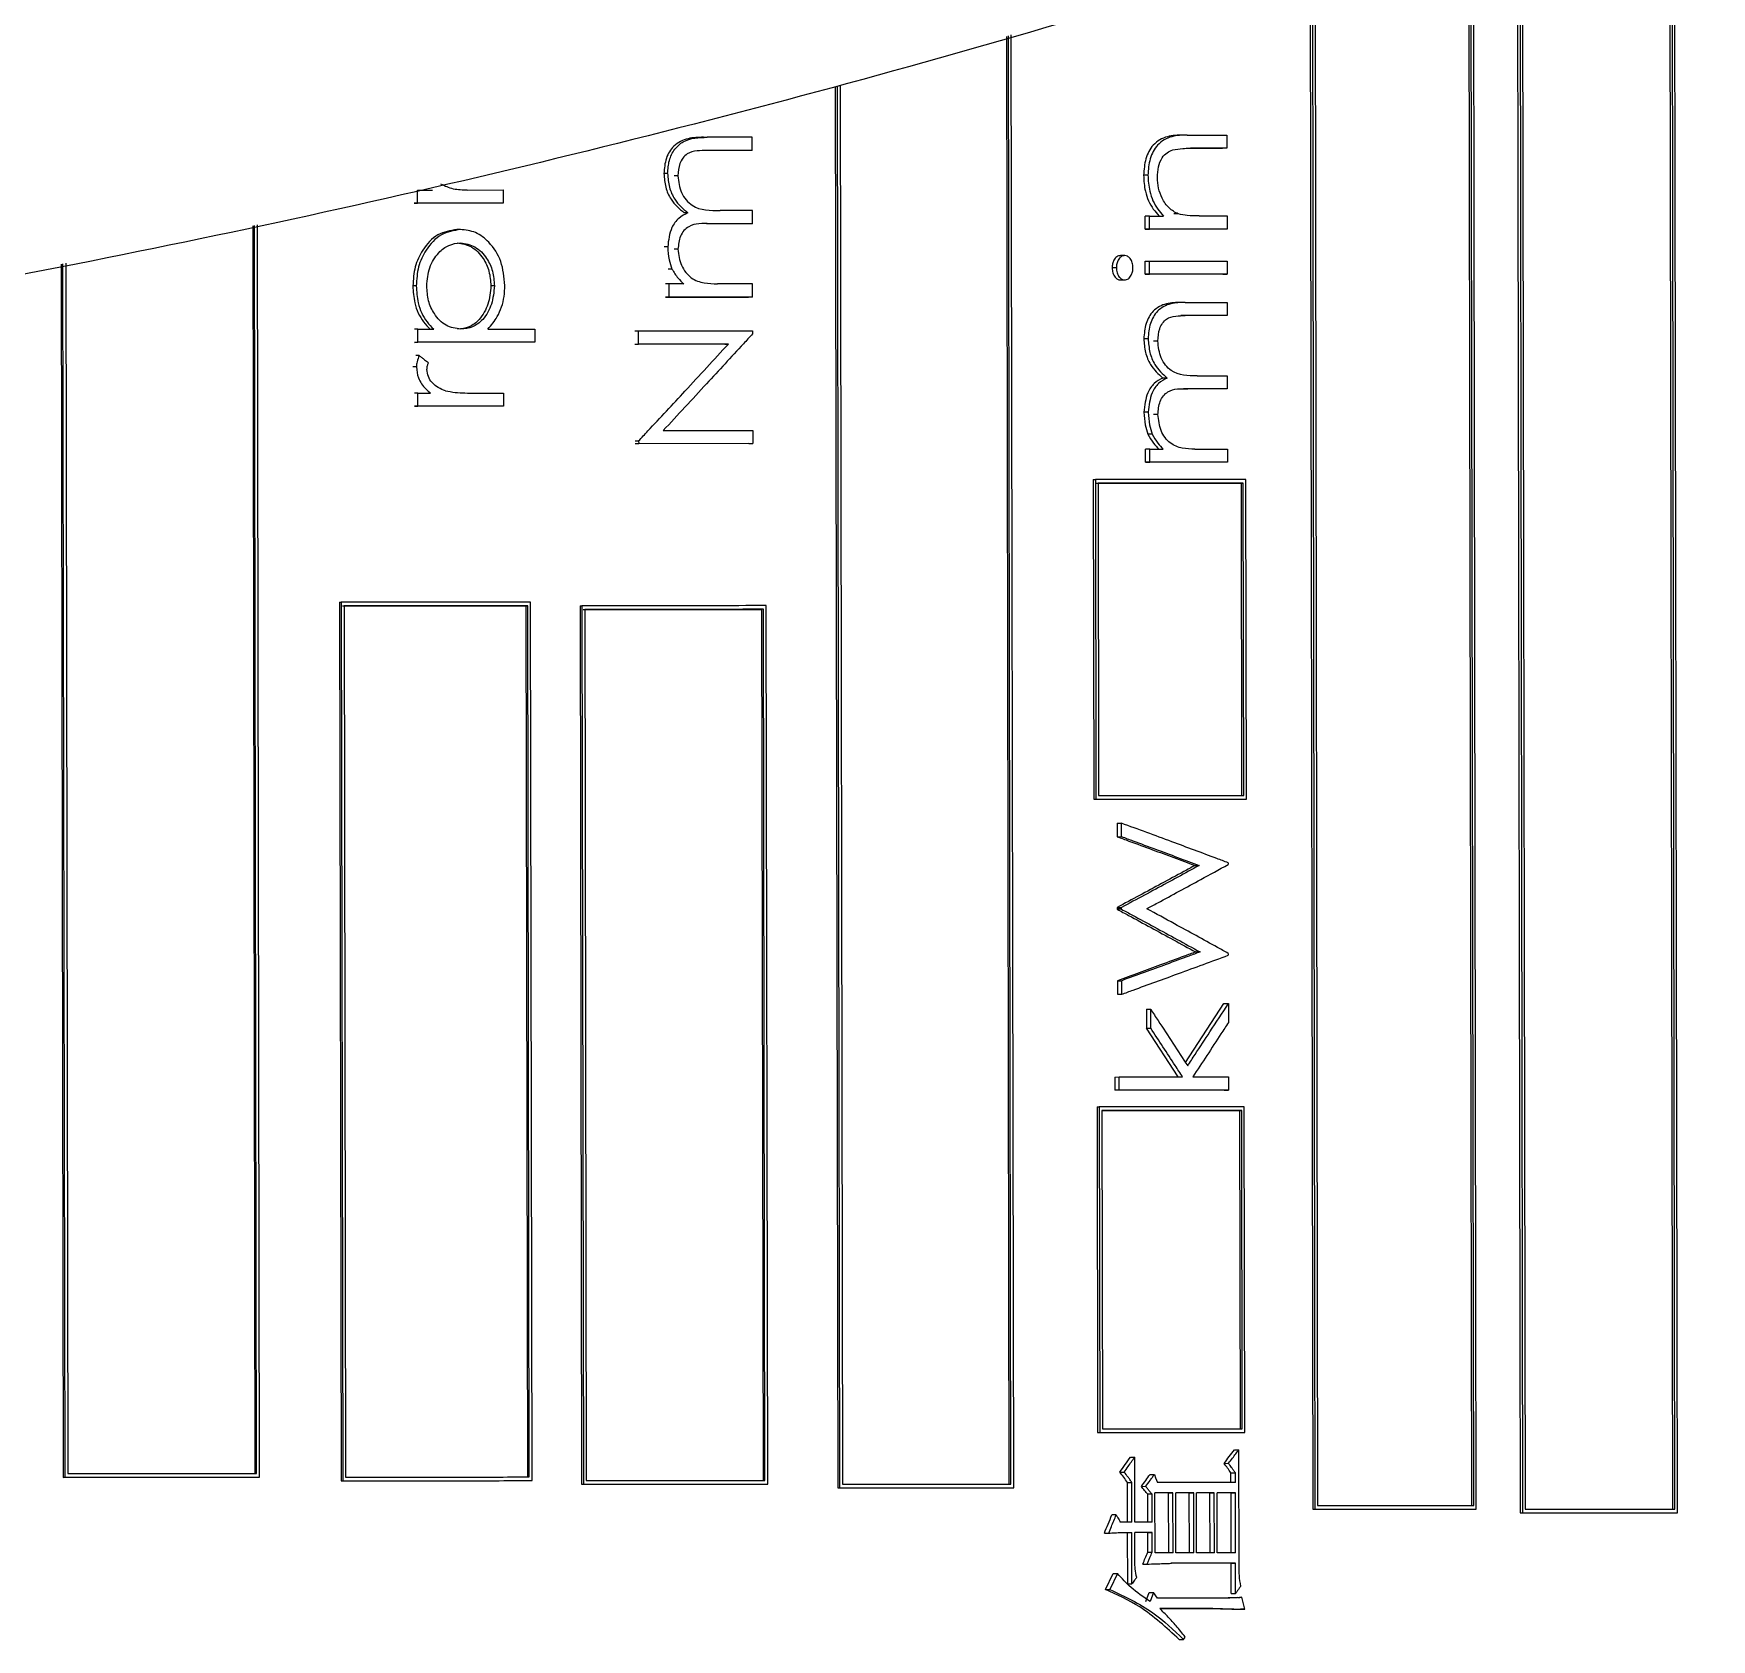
# Model space of a CAD drawing. Header units: millimetres. Extents: x 2312 to 3992, y 755 to 1943.
# Drawn here: x 2931.24 to 2954.13, y 946.46 to 968.36 of the extents above; entities that cross this region are included whole.
import ezdxf

# ---------------------------------------------------------------- set-up
doc = ezdxf.new("R2010")
doc.units = ezdxf.units.MM

msp = doc.modelspace()

# ---------------------------------------------------------------- linework, layer by layer
at = {"color": 7, "linetype": 'Continuous', "lineweight": 25}
for p, q in [((2950.82, 970.32), (2950.857, 948.287)), ((2950.89, 948.287), (2950.852, 970.32)), ((2950.924, 948.237), (2950.887, 970.37)), ((2951.486, 970.32), (2951.524, 948.187)), ((2951.519, 970.32), (2951.557, 948.187)), ((2953.668, 948.187), (2953.631, 970.32)), ((2951.553, 970.27), (2951.591, 948.237)), ((2953.564, 970.27), (2953.601, 948.237)), ((2953.635, 948.237), (2953.598, 970.27)), ((2948.656, 969.555), (2948.692, 948.236)), ((2948.687, 969.564), (2948.723, 948.236)), ((2948.723, 969.574), (2948.759, 948.286)), ((2944.513, 968.326), (2944.547, 948.58)), ((2944.575, 948.58), (2944.541, 968.335)), ((2944.612, 948.53), (2944.579, 968.346)), ((2942.177, 967.642), (2942.21, 948.529)), ((2942.204, 967.648), (2942.236, 948.529)), ((2942.242, 967.658), (2942.274, 948.579)), ((2940.379, 966.95), (2940.43, 966.95)), ((2941.044, 966.951), (2940.43, 966.95)), ((2941.044, 966.771), (2941.044, 966.951)), ((2946.969, 966.979), (2946.909, 966.979)), ((2946.981, 966.979), (2946.921, 966.979)), ((2946.981, 966.979), (2947.521, 966.979)), ((2947.521, 966.979), (2947.521, 966.8)), ((2940.43, 966.771), (2940.379, 966.771)), ((2941.044, 966.771), (2940.43, 966.771)), ((2941.044, 966.771), (2940.992, 966.771)), ((2947.024, 966.8), (2946.964, 966.799)), ((2947.461, 966.799), (2947.013, 966.799)), ((2947.521, 966.8), (2947.024, 966.8)), ((2947.521, 966.8), (2947.461, 966.799)), ((2936.478, 966.05), (2936.478, 966.23)), ((2936.478, 966.23), (2936.681, 966.23)), ((2937.156, 966.23), (2937.646, 966.231)), ((2937.646, 966.231), (2937.646, 966.051)), ((2940.03, 966.424), (2939.979, 966.424)), ((2937.599, 966.051), (2936.432, 966.05)), ((2936.432, 966.05), (2936.478, 966.05)), ((2937.646, 966.051), (2936.478, 966.05)), ((2937.646, 966.051), (2937.599, 966.051)), ((2934.229, 965.742), (2934.258, 948.724)), ((2934.28, 948.724), (2934.251, 965.746)), ((2934.321, 948.674), (2934.292, 965.754)), ((2940.47, 965.771), (2940.419, 965.771)), ((2941.046, 965.771), (2940.47, 965.771)), ((2941.046, 965.951), (2940.605, 965.95)), ((2941.046, 965.771), (2940.994, 965.771)), ((2941.046, 965.771), (2941.046, 965.951)), ((2946.463, 965.876), (2946.404, 965.876)), ((2946.404, 965.697), (2946.404, 965.876)), ((2946.463, 965.697), (2946.463, 965.876)), ((2946.463, 965.876), (2946.655, 965.876)), ((2946.857, 965.904), (2946.797, 965.904)), ((2947.141, 965.877), (2947.523, 965.877)), ((2947.523, 965.877), (2947.523, 965.697)), ((2937.061, 965.692), (2937.014, 965.691)), ((2947.463, 965.697), (2946.404, 965.697)), ((2946.404, 965.697), (2946.463, 965.697)), ((2947.523, 965.697), (2946.463, 965.697)), ((2947.523, 965.697), (2947.463, 965.697)), ((2939.891, 965.454), (2939.841, 965.454)), ((2940.031, 965.423), (2939.98, 965.423)), ((2946.127, 965.338), (2946.068, 965.337)), ((2931.614, 965.22), (2931.643, 948.671)), ((2931.634, 965.224), (2931.662, 948.672)), ((2931.676, 965.232), (2931.704, 948.722)), ((2946.013, 965.17), (2945.955, 965.17)), ((2946.405, 965.081), (2946.405, 965.261)), ((2946.405, 965.261), (2946.464, 965.261)), ((2946.452, 965.081), (2946.405, 965.081)), ((2946.405, 965.081), (2946.464, 965.081)), ((2946.464, 965.081), (2946.464, 965.261)), ((2946.464, 965.261), (2947.524, 965.261)), ((2947.524, 965.082), (2946.464, 965.081)), ((2947.464, 965.082), (2947.408, 965.081)), ((2947.464, 965.082), (2947.524, 965.082)), ((2947.524, 965.261), (2947.524, 965.082)), ((2936.459, 964.923), (2936.413, 964.923)), ((2939.912, 964.95), (2939.862, 964.95)), ((2939.912, 964.77), (2939.912, 964.95)), ((2940.11, 964.95), (2939.912, 964.95)), ((2941.047, 964.951), (2940.571, 964.95)), ((2941.048, 964.771), (2941.047, 964.951)), ((2946.068, 965.004), (2946.127, 965.004)), ((2939.862, 964.77), (2940.995, 964.771)), ((2939.912, 964.77), (2939.862, 964.77)), ((2941.048, 964.771), (2939.912, 964.77)), ((2941.048, 964.771), (2940.995, 964.771)), ((2946.952, 964.697), (2946.893, 964.697)), ((2946.952, 964.697), (2947.525, 964.697)), ((2947.525, 964.697), (2947.525, 964.518)), ((2946.952, 964.517), (2946.892, 964.517)), ((2947.465, 964.517), (2946.948, 964.517)), ((2947.525, 964.518), (2946.952, 964.517)), ((2947.525, 964.518), (2947.465, 964.517)), ((2936.481, 964.332), (2936.435, 964.332)), ((2938.029, 964.154), (2936.435, 964.152)), ((2936.435, 964.152), (2936.481, 964.153)), ((2936.481, 964.153), (2936.481, 964.332)), ((2936.481, 964.332), (2936.698, 964.332)), ((2938.077, 964.154), (2936.481, 964.153)), ((2937.438, 964.333), (2938.077, 964.333)), ((2938.077, 964.154), (2938.029, 964.154)), ((2938.077, 964.333), (2938.077, 964.154)), ((2939.442, 964.308), (2939.492, 964.309)), ((2939.492, 964.309), (2941.048, 964.31)), ((2939.492, 964.129), (2939.492, 964.309)), ((2941.048, 964.31), (2941.048, 964.269)), ((2946.578, 964.171), (2946.519, 964.171)), ((2939.443, 964.129), (2939.492, 964.129)), ((2940.719, 964.13), (2939.492, 964.129)), ((2940.668, 964.13), (2940.719, 964.13)), ((2947.116, 963.697), (2947.527, 963.697)), ((2947.527, 963.697), (2947.527, 963.518)), ((2936.482, 963.46), (2936.436, 963.46)), ((2936.482, 963.46), (2936.655, 963.461)), ((2936.483, 963.281), (2936.482, 963.46)), ((2937.259, 963.461), (2937.651, 963.461)), ((2937.651, 963.461), (2937.651, 963.282)), ((2946.989, 963.517), (2946.93, 963.517)), ((2947.466, 963.517), (2946.988, 963.517)), ((2947.527, 963.518), (2946.989, 963.517)), ((2947.527, 963.518), (2947.466, 963.517)), ((2937.603, 963.282), (2936.437, 963.281)), ((2936.437, 963.281), (2936.483, 963.281)), ((2937.651, 963.282), (2936.483, 963.281)), ((2937.651, 963.282), (2937.603, 963.282)), ((2946.448, 963.201), (2946.389, 963.2)), ((2946.58, 963.17), (2946.52, 963.169)), ((2940.999, 962.771), (2939.445, 962.77)), ((2939.495, 962.77), (2939.445, 962.77)), ((2939.494, 962.808), (2939.495, 962.77)), ((2941.051, 962.771), (2939.495, 962.77)), ((2939.83, 962.95), (2941.051, 962.951)), ((2941.051, 962.951), (2941.051, 962.771)), ((2946.468, 962.697), (2946.409, 962.697)), ((2946.409, 962.517), (2946.409, 962.697)), ((2946.468, 962.517), (2946.468, 962.697)), ((2946.468, 962.697), (2946.653, 962.697)), ((2947.084, 962.697), (2947.528, 962.697)), ((2947.528, 962.697), (2947.529, 962.518)), ((2947.468, 962.517), (2946.409, 962.517)), ((2946.409, 962.517), (2946.468, 962.517)), ((2947.529, 962.518), (2946.468, 962.517)), ((2947.529, 962.518), (2947.468, 962.517)), ((2945.698, 962.283), (2945.705, 957.921)), ((2945.698, 962.283), (2945.727, 962.283)), ((2947.78, 962.284), (2945.727, 962.283)), ((2945.727, 962.283), (2945.735, 957.921)), ((2947.744, 962.234), (2945.764, 962.233)), ((2945.764, 962.233), (2945.771, 957.971)), ((2947.714, 962.234), (2947.744, 962.234)), ((2947.714, 962.234), (2947.721, 957.971)), ((2947.751, 957.972), (2947.744, 962.234)), ((2947.787, 957.922), (2947.78, 962.284)), ((2935.413, 960.607), (2935.436, 960.608)), ((2935.413, 960.607), (2935.434, 948.625)), ((2935.436, 960.608), (2935.456, 948.625)), ((2935.476, 960.558), (2935.496, 948.675)), ((2937.956, 960.559), (2937.981, 960.559)), ((2937.956, 960.559), (2937.977, 948.677)), ((2938.001, 948.677), (2937.981, 960.559)), ((2938.04, 948.627), (2938.02, 960.609)), ((2938.696, 960.56), (2938.716, 948.577)), ((2938.696, 960.56), (2938.72, 960.56)), ((2938.72, 960.56), (2938.741, 948.577)), ((2938.76, 960.51), (2938.78, 948.627)), ((2941.198, 960.512), (2941.171, 960.511)), ((2941.171, 960.511), (2941.192, 948.629)), ((2941.218, 948.629), (2941.198, 960.512)), ((2941.256, 948.579), (2941.236, 960.562)), ((2945.771, 957.971), (2947.751, 957.972)), ((2945.705, 957.921), (2947.756, 957.921)), ((2945.735, 957.921), (2947.787, 957.922)), ((2947.757, 957.921), (2947.787, 957.922)), ((2946.024, 957.594), (2946.024, 957.41)), ((2946.024, 957.594), (2946.083, 957.594)), ((2946.083, 957.411), (2946.083, 957.594)), ((2946.024, 957.41), (2946.083, 957.411)), ((2947.538, 957.055), (2947.538, 957.03)), ((2947.085, 957.017), (2947.145, 957.018)), ((2946.026, 956.446), (2946.026, 956.42)), ((2946.085, 956.42), (2946.026, 956.42)), ((2946.085, 956.42), (2946.085, 956.446)), ((2947.095, 955.838), (2947.155, 955.838)), ((2947.54, 955.819), (2947.54, 955.793)), ((2946.028, 955.446), (2946.086, 955.446)), ((2946.028, 955.446), (2946.028, 955.261)), ((2946.087, 955.261), (2946.086, 955.446)), ((2946.422, 955.056), (2946.481, 955.056)), ((2946.422, 955.056), (2946.422, 954.798)), ((2946.481, 954.798), (2946.481, 955.056)), ((2946.956, 954.33), (2947.481, 955.133)), ((2947.481, 955.133), (2947.541, 955.133)), ((2947.541, 955.133), (2947.542, 954.875)), ((2946.422, 954.798), (2946.481, 954.798)), ((2946.857, 954.133), (2946.422, 954.798)), ((2945.992, 954.132), (2946.051, 954.133)), ((2945.992, 954.132), (2945.993, 953.953)), ((2946.051, 953.953), (2946.051, 954.133)), ((2946.051, 954.133), (2946.917, 954.133)), ((2947.056, 954.133), (2947.543, 954.133)), ((2947.543, 954.133), (2947.543, 953.954)), ((2947.483, 953.953), (2945.993, 953.953)), ((2947.543, 953.954), (2946.051, 953.953)), ((2947.483, 953.953), (2947.543, 953.954)), ((2945.749, 953.725), (2945.757, 949.284)), ((2945.749, 953.725), (2945.778, 953.725)), ((2947.759, 953.725), (2945.778, 953.725)), ((2945.778, 953.725), (2945.786, 949.284)), ((2947.723, 953.675), (2945.815, 953.675)), ((2945.815, 953.675), (2945.823, 949.334)), ((2945.815, 953.675), (2947.692, 953.675)), ((2947.692, 953.675), (2947.723, 953.675)), ((2947.692, 953.675), (2947.7, 949.335)), ((2947.73, 949.335), (2947.723, 953.675)), ((2947.766, 949.285), (2947.759, 953.725)), ((2945.757, 949.284), (2947.735, 949.285)), ((2945.786, 949.284), (2947.766, 949.285)), ((2945.823, 949.334), (2947.73, 949.335)), ((2947.736, 949.285), (2947.766, 949.285)), ((2947.687, 947.446), (2947.684, 949.047)), ((2946.264, 948.062), (2946.263, 948.949)), ((2947.483, 948.862), (2947.544, 948.863)), ((2931.643, 948.671), (2934.299, 948.674)), ((2934.299, 948.674), (2934.321, 948.674)), ((2935.434, 948.625), (2938.017, 948.627)), ((2938.017, 948.627), (2938.04, 948.627)), ((2938.716, 948.577), (2941.23, 948.579)), ((2941.23, 948.579), (2941.256, 948.579)), ((2946.062, 948.743), (2946.121, 948.743)), ((2946.166, 948.061), (2946.165, 948.602)), ((2946.225, 948.062), (2946.224, 948.603)), ((2947.638, 948.603), (2946.572, 948.603)), ((2947.577, 948.603), (2947.577, 948.733)), ((2947.638, 948.603), (2947.638, 948.733)), ((2942.21, 948.529), (2944.584, 948.53)), ((2944.584, 948.53), (2944.612, 948.53)), ((2946.355, 948.548), (2946.414, 948.549)), ((2946.501, 948.44), (2946.442, 948.44)), ((2946.443, 948.062), (2946.442, 948.44)), ((2946.502, 948.062), (2946.501, 948.44)), ((2946.785, 948.462), (2946.54, 948.462)), ((2946.542, 947.64), (2946.54, 948.462)), ((2946.725, 948.462), (2946.54, 948.462)), ((2946.725, 948.462), (2946.785, 948.462)), ((2946.727, 947.64), (2946.725, 948.462)), ((2946.786, 947.64), (2946.785, 948.462)), ((2947.068, 948.462), (2946.824, 948.462)), ((2946.826, 947.64), (2946.824, 948.462)), ((2947.008, 948.462), (2946.824, 948.462)), ((2947.008, 948.462), (2947.068, 948.462)), ((2947.009, 947.64), (2947.008, 948.462)), ((2947.069, 947.64), (2947.068, 948.462)), ((2947.349, 948.462), (2947.107, 948.462)), ((2947.108, 947.64), (2947.107, 948.462)), ((2947.289, 948.462), (2947.107, 948.462)), ((2947.289, 948.462), (2947.349, 948.462)), ((2947.291, 947.64), (2947.289, 948.462)), ((2947.351, 947.64), (2947.349, 948.462)), ((2947.638, 948.462), (2947.389, 948.462)), ((2947.39, 947.64), (2947.389, 948.462)), ((2947.578, 948.462), (2947.389, 948.462)), ((2947.578, 948.462), (2947.638, 948.462)), ((2947.579, 947.64), (2947.578, 948.462)), ((2947.64, 947.64), (2947.638, 948.462)), ((2948.692, 948.236), (2950.892, 948.237)), ((2948.692, 948.236), (2948.723, 948.236)), ((2950.892, 948.237), (2950.924, 948.237)), ((2951.524, 948.187), (2953.634, 948.187)), ((2953.634, 948.187), (2953.668, 948.187)), ((2945.849, 947.91), (2945.908, 947.91)), ((2946.225, 948.062), (2946.066, 948.062)), ((2946.168, 947.218), (2946.166, 947.921)), ((2946.226, 947.218), (2946.225, 947.921)), ((2946.502, 948.062), (2946.264, 948.062)), ((2946.502, 947.921), (2946.265, 947.921)), ((2946.265, 947.521), (2946.265, 947.921)), ((2946.443, 947.921), (2946.265, 947.921)), ((2946.443, 947.921), (2946.502, 947.921)), ((2946.443, 947.651), (2946.443, 947.921)), ((2946.502, 947.651), (2946.502, 947.921)), ((2946.443, 947.651), (2946.502, 947.651)), ((2946.786, 947.64), (2946.542, 947.64)), ((2947.579, 947.499), (2946.756, 947.499)), ((2947.64, 947.5), (2946.763, 947.499)), ((2947.069, 947.64), (2946.826, 947.64)), ((2947.351, 947.64), (2947.108, 947.64)), ((2947.64, 947.64), (2947.39, 947.64)), ((2947.579, 947.499), (2947.64, 947.5)), ((2947.58, 947.088), (2947.579, 947.499)), ((2947.64, 947.089), (2947.64, 947.5)), ((2945.866, 947.142), (2945.969, 947.358)), ((2946.028, 947.358), (2945.925, 947.142)), ((2945.969, 947.358), (2946.028, 947.358)), ((2946.168, 947.218), (2946.226, 947.218)), ((2945.866, 947.142), (2945.925, 947.142)), ((2946.413, 946.98), (2946.46, 947.099)), ((2946.519, 947.099), (2946.472, 946.98)), ((2946.574, 947.023), (2946.519, 947.099)), ((2947.36, 947.024), (2946.574, 947.023)), ((2947.58, 947.088), (2947.64, 947.089)), ((2947.665, 947.034), (2947.603, 947.03)), ((2947.765, 946.872), (2947.726, 947.035)), ((2946.606, 946.883), (2947.391, 946.883)), ((2947.331, 946.883), (2946.606, 946.883)), ((2947.331, 946.883), (2947.391, 946.883)), ((2947.765, 946.872), (2947.705, 946.872)), ((2946.87, 946.461), (2946.93, 946.461)), ((2946.93, 946.461), (2946.953, 946.493))]:
    msp.add_line(p, q, dxfattribs=at)
at = {"color": 7, "linetype": 'Continuous', "lineweight": 25, "flags": 128}
for points in [[(2939.889, 966.455), (2939.873, 966.455), (2939.856, 966.455), (2939.839, 966.455)], [(2946.443, 966.432), (2946.425, 966.432), (2946.404, 966.432), (2946.384, 966.432)], [(2940.166, 965.919), (2940.15, 965.919), (2940.134, 965.919), (2940.115, 965.919)], [(2937.526, 964.925), (2937.51, 964.925), (2937.494, 964.925), (2937.479, 964.924)], [(2946.447, 964.202), (2946.428, 964.202), (2946.408, 964.202), (2946.388, 964.202)], [(2936.501, 963.973), (2936.478, 963.973), (2936.455, 963.973)], [(2946.705, 963.666), (2946.687, 963.666), (2946.668, 963.666), (2946.646, 963.666)], [(2939.445, 962.808), (2939.472, 962.808), (2939.494, 962.808)], [(2940.999, 962.771), (2941.028, 962.771), (2941.051, 962.771)], [(2945.705, 957.921), (2945.722, 957.921), (2945.735, 957.921)], [(2946.026, 956.446), (2946.059, 956.446), (2946.085, 956.446)], [(2946.028, 955.261), (2946.061, 955.261), (2946.087, 955.261)], [(2946.051, 953.953), (2946.018, 953.953), (2945.993, 953.953)], [(2945.757, 949.284), (2945.773, 949.284), (2945.786, 949.284)], [(2947.623, 949.046), (2947.657, 949.046), (2947.684, 949.047)], [(2946.204, 948.949), (2946.237, 948.949), (2946.263, 948.949)], [(2931.643, 948.671), (2931.654, 948.672), (2931.662, 948.672)], [(2935.434, 948.625), (2935.446, 948.625), (2935.456, 948.625)], [(2938.716, 948.577), (2938.73, 948.577), (2938.741, 948.577)], [(2946.165, 948.602), (2946.198, 948.602), (2946.224, 948.603)], [(2946.473, 948.711), (2946.506, 948.711), (2946.532, 948.711)], [(2946.532, 948.711), (2946.549, 948.665), (2946.56, 948.634), (2946.572, 948.603)], [(2947.577, 948.733), (2947.611, 948.733), (2947.638, 948.733)], [(2942.21, 948.529), (2942.225, 948.529), (2942.236, 948.529)], [(2946.011, 948.159), (2945.978, 948.159), (2945.952, 948.159)], [(2951.524, 948.187), (2951.542, 948.187), (2951.557, 948.187)], [(2946.373, 947.488), (2946.406, 947.488), (2946.432, 947.488)], [(2946.46, 947.099), (2946.493, 947.099), (2946.519, 947.099)], [(2947.665, 947.034), (2947.699, 947.034), (2947.726, 947.035)]]:
    msp.add_lwpolyline(points, dxfattribs=at)
at = {"color": 7, "linetype": 'Continuous', "lineweight": 25}
for points, knots in [([(3054.141, 1110.538), (3054.16, 1111.788), (3054.214, 1115.346), (3054.058, 1121.211), (3053.573, 1128.116), (3052.77, 1134.992), (3051.655, 1141.824), (3050.229, 1148.598), (3048.496, 1155.3), (3046.458, 1161.916), (3044.121, 1168.432), (3041.489, 1174.835), (3038.567, 1181.11), (3035.362, 1187.246), (3031.88, 1193.23), (3028.129, 1199.048), (3024.117, 1204.689), (3019.851, 1210.141), (3015.341, 1215.392), (3010.595, 1220.433), (3005.625, 1225.251), (3000.44, 1229.838), (2995.051, 1234.183), (2989.47, 1238.278), (2983.707, 1242.114), (2977.775, 1245.683), (2971.687, 1248.977), (2965.455, 1251.99), (2959.091, 1254.716), (2952.61, 1257.149), (2946.025, 1259.283), (2939.349, 1261.114), (2932.596, 1262.639), (2925.781, 1263.854), (2918.918, 1264.757), (2912.021, 1265.346), (2905.103, 1265.619), (2898.181, 1265.577), (2891.268, 1265.218), (2884.378, 1264.545), (2877.526, 1263.558), (2870.726, 1262.259), (2863.993, 1260.651), (2857.34, 1258.738), (2850.782, 1256.523), (2844.331, 1254.011), (2838.002, 1251.207), (2831.807, 1248.117), (2825.759, 1244.748), (2819.872, 1241.106), (2814.157, 1237.2), (2808.626, 1233.037), (2803.291, 1228.626), (2798.163, 1223.976), (2793.252, 1219.096), (2788.569, 1213.998), (2784.124, 1208.691), (2779.925, 1203.187), (2775.982, 1197.497), (2772.303, 1191.634), (2768.895, 1185.608), (2765.765, 1179.433), (2762.921, 1173.122), (2760.368, 1166.687), (2758.111, 1160.143), (2756.154, 1153.503), (2754.503, 1146.78), (2753.161, 1139.989), (2752.13, 1133.143), (2751.412, 1126.258), (2751.009, 1119.347), (2750.922, 1112.425), (2751.151, 1105.506), (2751.695, 1098.605), (2752.554, 1091.736), (2753.726, 1084.913), (2755.207, 1078.151), (2756.995, 1071.464), (2759.087, 1064.865), (2761.478, 1058.368), (2764.163, 1051.987), (2767.136, 1045.736), (2770.391, 1039.626), (2773.922, 1033.672), (2777.721, 1027.885), (2781.78, 1022.277), (2786.09, 1016.86), (2790.643, 1011.646), (2795.43, 1006.645), (2800.44, 1001.867), (2805.662, 997.323), (2811.086, 993.022), (2816.702, 988.973), (2822.495, 985.185), (2828.456, 981.665), (2834.571, 978.421), (2840.828, 975.459), (2847.214, 972.785), (2853.715, 970.406), (2860.317, 968.326), (2867.008, 966.55), (2873.773, 965.08), (2880.598, 963.921), (2887.468, 963.075), (2894.37, 962.543), (2901.29, 962.326), (2908.211, 962.426), (2915.122, 962.841), (2922.005, 963.571), (2928.849, 964.614), (2935.638, 965.969), (2942.358, 967.632), (2948.994, 969.6), (2955.535, 971.869), (2961.965, 974.434), (2968.271, 977.289), (2974.44, 980.43), (2980.459, 983.849), (2986.317, 987.538), (2991.999, 991.492), (2997.496, 995.7), (3002.795, 1000.155), (3007.884, 1004.847), (3012.755, 1009.767), (3017.396, 1014.903), (3021.797, 1020.246), (3025.951, 1025.785), (3029.847, 1031.507), (3033.478, 1037.4), (3036.836, 1043.454), (3039.915, 1049.654), (3042.707, 1055.989), (3045.208, 1062.444), (3047.411, 1069.007), (3049.312, 1075.663), (3050.908, 1082.399), (3052.195, 1089.201), (3053.17, 1096.055), (3053.818, 1102.825), (3054.069, 1107.659), (3054.132, 1110.191), (3054.141, 1110.538)], [0, 0, 0, 0, 0.00394, 0.011205, 0.01847, 0.025736, 0.033001, 0.040266, 0.047531, 0.054797, 0.062062, 0.069327, 0.076593, 0.083858, 0.091123, 0.098389, 0.105654, 0.112919, 0.120185, 0.12745, 0.134715, 0.141981, 0.149246, 0.156511, 0.163777, 0.171042, 0.178307, 0.185573, 0.192838, 0.200103, 0.207369, 0.214634, 0.221899, 0.229165, 0.23643, 0.243695, 0.250961, 0.258226, 0.265491, 0.272757, 0.280022, 0.287287, 0.294553, 0.301818, 0.309083, 0.316349, 0.323614, 0.330879, 0.338145, 0.34541, 0.352675, 0.35994, 0.367206, 0.374471, 0.381736, 0.389002, 0.396267, 0.403532, 0.410798, 0.418063, 0.425328, 0.432594, 0.439859, 0.447124, 0.45439, 0.461655, 0.46892, 0.476186, 0.483451, 0.490716, 0.497982, 0.505247, 0.512512, 0.519778, 0.527043, 0.534308, 0.541574, 0.548839, 0.556104, 0.56337, 0.570635, 0.5779, 0.585166, 0.592431, 0.599696, 0.606962, 0.614227, 0.621492, 0.628758, 0.636023, 0.643288, 0.650554, 0.657819, 0.665084, 0.67235, 0.679615, 0.68688, 0.694146, 0.701411, 0.708676, 0.715941, 0.723207, 0.730472, 0.737737, 0.745003, 0.752268, 0.759533, 0.766799, 0.774064, 0.781329, 0.788595, 0.79586, 0.803125, 0.810391, 0.817656, 0.824921, 0.832187, 0.839452, 0.846717, 0.853983, 0.861248, 0.868513, 0.875779, 0.883044, 0.890309, 0.897575, 0.90484, 0.912105, 0.919371, 0.926636, 0.933901, 0.941167, 0.948432, 0.955697, 0.962963, 0.970228, 0.977493, 0.984759, 0.992024, 0.998907, 1, 1, 1, 1]), ([(2940.379, 966.95), (2940.309, 966.949), (2940.167, 966.946), (2939.972, 966.856), (2939.856, 966.666), (2939.845, 966.526), (2939.839, 966.455)], [0, 0, 0, 0, 0.270455, 0.54256, 0.767385, 1, 1, 1, 1]), ([(2939.889, 966.455), (2939.894, 966.516), (2939.902, 966.635), (2939.979, 966.792), (2940.151, 966.944), (2940.316, 966.948), (2940.43, 966.95)], [0, 0, 0, 0, 0.197818, 0.390842, 0.576543, 1, 1, 1, 1]), ([(2946.921, 966.979), (2946.85, 966.978), (2946.707, 966.976), (2946.512, 966.87), (2946.401, 966.66), (2946.39, 966.509), (2946.384, 966.432)], [0, 0, 0, 0, 0.270151, 0.542013, 0.767432, 1, 1, 1, 1]), ([(2946.981, 966.979), (2946.91, 966.978), (2946.767, 966.976), (2946.572, 966.87), (2946.46, 966.66), (2946.449, 966.509), (2946.443, 966.432)], [0, 0, 0, 0, 0.270301, 0.542249, 0.767594, 1, 1, 1, 1]), ([(2940.43, 966.771), (2940.384, 966.77), (2940.292, 966.768), (2940.171, 966.744), (2940.096, 966.669), (2940.041, 966.57), (2940.034, 966.482), (2940.03, 966.424)], [0, 0, 0, 0, 0.241185, 0.482285, 0.611824, 0.745424, 1, 1, 1, 1]), ([(2946.574, 966.401), (2946.576, 966.45), (2946.58, 966.545), (2946.628, 966.667), (2946.702, 966.746), (2946.756, 966.767), (2946.783, 966.778)], [0, 0, 0, 0, 0.290858, 0.574718, 0.790004, 1, 1, 1, 1]), ([(2946.783, 966.778), (2946.828, 966.786), (2946.908, 966.8), (2946.989, 966.8), (2947.024, 966.8)], [0, 0, 0, 0, 0.559954, 1, 1, 1, 1]), ([(2939.839, 966.455), (2939.844, 966.392), (2939.854, 966.268), (2939.942, 966.069), (2940.05, 965.975), (2940.115, 965.919)], [0, 0, 0, 0, 0.2886852, 0.5719701, 1, 1, 1, 1]), ([(2939.889, 966.455), (2939.894, 966.392), (2939.905, 966.268), (2939.992, 966.069), (2940.101, 965.975), (2940.166, 965.919)], [0, 0, 0, 0, 0.288581, 0.57183, 1, 1, 1, 1]), ([(2946.384, 966.432), (2946.388, 966.358), (2946.396, 966.237), (2946.449, 966.082), (2946.514, 965.968), (2946.568, 965.907), (2946.596, 965.876)], [0, 0, 0, 0, 0.3468502, 0.5686225, 0.7862598, 1, 1, 1, 1]), ([(2946.443, 966.432), (2946.448, 966.359), (2946.455, 966.238), (2946.509, 966.083), (2946.573, 965.968), (2946.628, 965.907), (2946.655, 965.876)], [0, 0, 0, 0, 0.346759, 0.568511, 0.786179, 1, 1, 1, 1]), ([(2937.156, 966.23), (2937.092, 966.23), (2936.967, 966.23), (2936.851, 966.283), (2936.795, 966.31)], [0, 0, 0, 0, 0.510357, 1, 1, 1, 1]), ([(2940.03, 966.424), (2940.039, 966.344), (2940.054, 966.223), (2940.14, 966.092), (2940.3, 965.949), (2940.471, 965.95), (2940.605, 965.95)], [0, 0, 0, 0, 0.254482, 0.387909, 0.517812, 1, 1, 1, 1]), ([(2946.857, 965.904), (2946.813, 965.927), (2946.725, 965.975), (2946.637, 966.108), (2946.583, 966.253), (2946.577, 966.351), (2946.574, 966.401)], [0, 0, 0, 0, 0.2684901, 0.5466043, 0.7715296, 1, 1, 1, 1]), ([(2940.166, 965.919), (2940.122, 965.898), (2940.035, 965.854), (2939.918, 965.694), (2939.901, 965.546), (2939.891, 965.454)], [0, 0, 0, 0, 0.269907, 0.547967, 1, 1, 1, 1]), ([(2940.47, 965.771), (2940.367, 965.776), (2940.237, 965.782), (2940.109, 965.68), (2940.046, 965.578), (2940.037, 965.484), (2940.031, 965.423)], [0, 0, 0, 0, 0.482691, 0.611713, 0.745133, 1, 1, 1, 1]), ([(2947.141, 965.877), (2947.088, 965.876), (2946.992, 965.876), (2946.898, 965.895), (2946.857, 965.904)], [0, 0, 0, 0, 0.559823, 1, 1, 1, 1]), ([(2937.014, 965.691), (2936.924, 965.677), (2936.74, 965.647), (2936.548, 965.432), (2936.43, 965.184), (2936.419, 965.01), (2936.413, 964.923)], [0, 0, 0, 0, 0.266382, 0.543243, 0.769246, 1, 1, 1, 1]), ([(2937.061, 965.692), (2936.971, 965.677), (2936.787, 965.648), (2936.594, 965.433), (2936.476, 965.185), (2936.465, 965.011), (2936.459, 964.923)], [0, 0, 0, 0, 0.26655, 0.543447, 0.769376, 1, 1, 1, 1]), ([(2936.603, 964.921), (2936.611, 965.007), (2936.626, 965.175), (2936.746, 965.37), (2936.9, 965.489), (2937.009, 965.505), (2937.063, 965.512)], [0, 0, 0, 0, 0.292093, 0.575319, 0.790291, 1, 1, 1, 1]), ([(2937.016, 965.512), (2937.084, 965.499), (2937.224, 965.474), (2937.374, 965.315), (2937.462, 965.124), (2937.473, 964.991), (2937.478, 964.924)], [0, 0, 0, 0, 0.2666489, 0.5430467, 0.7692572, 1, 1, 1, 1]), ([(2937.669, 964.929), (2937.658, 965.041), (2937.638, 965.261), (2937.475, 965.511), (2937.275, 965.668), (2937.132, 965.684), (2937.061, 965.692)], [0, 0, 0, 0, 0.292071, 0.575308, 0.790142, 1, 1, 1, 1]), ([(2937.063, 965.512), (2937.131, 965.5), (2937.271, 965.474), (2937.422, 965.315), (2937.51, 965.124), (2937.52, 964.992), (2937.526, 964.925)], [0, 0, 0, 0, 0.266814, 0.543252, 0.769388, 1, 1, 1, 1]), ([(2939.891, 965.454), (2939.894, 965.395), (2939.9, 965.291), (2939.934, 965.195), (2939.949, 965.153)], [0, 0, 0, 0, 0.562438, 1, 1, 1, 1]), ([(2940.031, 965.423), (2940.041, 965.347), (2940.055, 965.231), (2940.133, 965.105), (2940.232, 965.006), (2940.387, 964.955), (2940.51, 964.952), (2940.571, 964.95)], [0, 0, 0, 0, 0.253517, 0.386716, 0.516625, 0.758749, 1, 1, 1, 1]), ([(2946.068, 965.337), (2946.05, 965.334), (2946.015, 965.327), (2945.979, 965.279), (2945.958, 965.225), (2945.956, 965.189), (2945.955, 965.17)], [0, 0, 0, 0, 0.265995, 0.543233, 0.769479, 1, 1, 1, 1]), ([(2946.127, 965.338), (2946.109, 965.334), (2946.073, 965.327), (2946.038, 965.279), (2946.016, 965.226), (2946.014, 965.189), (2946.013, 965.17)], [0, 0, 0, 0, 0.266167, 0.543432, 0.769604, 1, 1, 1, 1]), ([(2946.239, 965.17), (2946.237, 965.194), (2946.234, 965.24), (2946.205, 965.295), (2946.168, 965.331), (2946.14, 965.336), (2946.127, 965.338)], [0, 0, 0, 0, 0.291686, 0.575696, 0.790918, 1, 1, 1, 1]), ([(2939.949, 965.153), (2939.945, 965.153), (2939.935, 965.153), (2939.918, 965.153), (2939.906, 965.152), (2939.899, 965.152)], [0, 0, 0, 0, 0.283374, 0.566748, 1, 1, 1, 1]), ([(2939.949, 965.153), (2939.975, 965.11), (2940.021, 965.033), (2940.083, 964.975), (2940.11, 964.95)], [0, 0, 0, 0, 0.564241, 1, 1, 1, 1]), ([(2945.955, 965.17), (2945.957, 965.146), (2945.96, 965.1), (2945.99, 965.046), (2946.027, 965.01), (2946.055, 965.006), (2946.068, 965.004)], [0, 0, 0, 0, 0.291853, 0.575848, 0.790901, 1, 1, 1, 1]), ([(2946.013, 965.17), (2946.015, 965.147), (2946.019, 965.1), (2946.048, 965.046), (2946.086, 965.01), (2946.113, 965.006), (2946.127, 965.004)], [0, 0, 0, 0, 0.2917, 0.575641, 0.790759, 1, 1, 1, 1]), ([(2946.127, 965.004), (2946.144, 965.008), (2946.18, 965.015), (2946.215, 965.063), (2946.236, 965.115), (2946.238, 965.152), (2946.239, 965.17)], [0, 0, 0, 0, 0.2661054, 0.5434733, 0.769717, 1, 1, 1, 1]), ([(2936.413, 964.923), (2936.418, 964.845), (2936.426, 964.717), (2936.483, 964.551), (2936.556, 964.428), (2936.62, 964.364), (2936.651, 964.332)], [0, 0, 0, 0, 0.346827, 0.568879, 0.786606, 1, 1, 1, 1]), ([(2936.459, 964.923), (2936.464, 964.845), (2936.472, 964.717), (2936.529, 964.551), (2936.602, 964.429), (2936.666, 964.364), (2936.698, 964.332)], [0, 0, 0, 0, 0.346738, 0.568766, 0.786522, 1, 1, 1, 1]), ([(2937.069, 964.333), (2936.999, 964.343), (2936.857, 964.363), (2936.705, 964.526), (2936.616, 964.719), (2936.608, 964.853), (2936.603, 964.921)], [0, 0, 0, 0, 0.266696, 0.543155, 0.769236, 1, 1, 1, 1]), ([(2937.478, 964.924), (2937.47, 964.839), (2937.454, 964.671), (2937.341, 964.47), (2937.186, 964.35), (2937.076, 964.338), (2937.022, 964.332)], [0, 0, 0, 0, 0.292207, 0.576087, 0.790517, 1, 1, 1, 1]), ([(2937.526, 964.925), (2937.518, 964.839), (2937.502, 964.671), (2937.389, 964.47), (2937.233, 964.351), (2937.123, 964.339), (2937.069, 964.333)], [0, 0, 0, 0, 0.2920498, 0.5758729, 0.7903749, 1, 1, 1, 1]), ([(2937.438, 964.333), (2937.484, 964.387), (2937.559, 964.477), (2937.627, 964.634), (2937.663, 964.779), (2937.667, 964.879), (2937.669, 964.929)], [0, 0, 0, 0, 0.332189, 0.552163, 0.775308, 1, 1, 1, 1]), ([(2946.893, 964.697), (2946.827, 964.695), (2946.695, 964.693), (2946.513, 964.603), (2946.404, 964.412), (2946.393, 964.273), (2946.388, 964.202)], [0, 0, 0, 0, 0.270455, 0.54256, 0.767385, 1, 1, 1, 1]), ([(2946.952, 964.697), (2946.886, 964.696), (2946.754, 964.693), (2946.572, 964.603), (2946.463, 964.413), (2946.452, 964.273), (2946.447, 964.202)], [0, 0, 0, 0, 0.270601, 0.542796, 0.767549, 1, 1, 1, 1]), ([(2946.578, 964.171), (2946.582, 964.229), (2946.589, 964.317), (2946.64, 964.416), (2946.71, 964.491), (2946.823, 964.515), (2946.909, 964.517), (2946.952, 964.517)], [0, 0, 0, 0, 0.25478, 0.388267, 0.517701, 0.758807, 1, 1, 1, 1]), ([(2941.048, 964.269), (2941.007, 964.223), (2940.798, 963.997), (2940.393, 963.557), (2940.028, 963.163), (2939.83, 962.95)], [0, 0, 0, 0, 0.103167, 0.515837, 1, 1, 1, 1]), ([(2946.388, 964.202), (2946.392, 964.139), (2946.402, 964.015), (2946.484, 963.815), (2946.585, 963.722), (2946.646, 963.666)], [0, 0, 0, 0, 0.288685, 0.57197, 1, 1, 1, 1]), ([(2946.447, 964.202), (2946.452, 964.139), (2946.461, 964.015), (2946.543, 963.816), (2946.644, 963.722), (2946.705, 963.666)], [0, 0, 0, 0, 0.288581, 0.57183, 1, 1, 1, 1]), ([(2947.116, 963.697), (2946.99, 963.696), (2946.831, 963.696), (2946.681, 963.839), (2946.601, 963.969), (2946.587, 964.091), (2946.578, 964.171)], [0, 0, 0, 0, 0.4822, 0.612023, 0.745367, 1, 1, 1, 1]), ([(2936.501, 963.973), (2936.489, 963.946), (2936.467, 963.896), (2936.463, 963.841), (2936.461, 963.817)], [0, 0, 0, 0, 0.556713, 1, 1, 1, 1]), ([(2936.501, 963.973), (2936.513, 963.964), (2936.537, 963.945), (2936.579, 963.912), (2936.609, 963.889), (2936.626, 963.875)], [0, 0, 0, 0, 0.29106, 0.582113, 1, 1, 1, 1]), ([(2939.494, 962.808), (2939.537, 962.853), (2939.748, 963.08), (2940.157, 963.521), (2940.522, 963.916), (2940.719, 964.13)], [0, 0, 0, 0, 0.102924, 0.514623, 1, 1, 1, 1]), ([(2936.461, 963.817), (2936.457, 963.817), (2936.449, 963.817), (2936.433, 963.817), (2936.422, 963.817), (2936.415, 963.817)], [0, 0, 0, 0, 0.2714541, 0.5429083, 1, 1, 1, 1]), ([(2936.461, 963.817), (2936.467, 963.766), (2936.476, 963.683), (2936.531, 963.585), (2936.588, 963.516), (2936.633, 963.479), (2936.655, 963.461)], [0, 0, 0, 0, 0.347887, 0.569141, 0.786135, 1, 1, 1, 1]), ([(2936.605, 963.783), (2936.607, 963.801), (2936.61, 963.833), (2936.621, 963.862), (2936.626, 963.875)], [0, 0, 0, 0, 0.561605, 1, 1, 1, 1]), ([(2936.858, 963.493), (2936.825, 963.505), (2936.758, 963.53), (2936.676, 963.596), (2936.619, 963.684), (2936.61, 963.75), (2936.605, 963.783)], [0, 0, 0, 0, 0.27091, 0.546501, 0.770523, 1, 1, 1, 1]), ([(2936.858, 963.493), (2936.902, 963.484), (2936.99, 963.467), (2937.124, 963.462), (2937.214, 963.461), (2937.259, 963.461)], [0, 0, 0, 0, 0.329099, 0.664237, 1, 1, 1, 1]), ([(2946.646, 963.666), (2946.605, 963.644), (2946.523, 963.601), (2946.414, 963.441), (2946.399, 963.292), (2946.389, 963.2)], [0, 0, 0, 0, 0.269757, 0.547792, 1, 1, 1, 1]), ([(2946.705, 963.666), (2946.665, 963.645), (2946.583, 963.601), (2946.473, 963.441), (2946.458, 963.292), (2946.448, 963.201)], [0, 0, 0, 0, 0.2699071, 0.5479673, 1, 1, 1, 1]), ([(2946.58, 963.17), (2946.585, 963.231), (2946.593, 963.325), (2946.652, 963.427), (2946.772, 963.529), (2946.893, 963.523), (2946.989, 963.517)], [0, 0, 0, 0, 0.255065, 0.388375, 0.517295, 1, 1, 1, 1]), ([(2946.389, 963.2), (2946.392, 963.142), (2946.398, 963.038), (2946.43, 962.941), (2946.444, 962.899)], [0, 0, 0, 0, 0.56247, 1, 1, 1, 1]), ([(2946.448, 963.201), (2946.451, 963.142), (2946.457, 963.038), (2946.489, 962.942), (2946.503, 962.9)], [0, 0, 0, 0, 0.562438, 1, 1, 1, 1]), ([(2947.084, 962.697), (2947.027, 962.698), (2946.912, 962.701), (2946.767, 962.753), (2946.675, 962.852), (2946.602, 962.978), (2946.588, 963.094), (2946.58, 963.17)], [0, 0, 0, 0, 0.241257, 0.483386, 0.613214, 0.746328, 1, 1, 1, 1]), ([(2946.503, 962.9), (2946.498, 962.9), (2946.486, 962.899), (2946.467, 962.899), (2946.453, 962.899), (2946.444, 962.899)], [0, 0, 0, 0, 0.2805793, 0.5611587, 1, 1, 1, 1]), ([(2946.444, 962.899), (2946.468, 962.856), (2946.511, 962.78), (2946.569, 962.722), (2946.594, 962.697)], [0, 0, 0, 0, 0.564301, 1, 1, 1, 1]), ([(2946.503, 962.9), (2946.527, 962.857), (2946.57, 962.78), (2946.628, 962.722), (2946.653, 962.697)], [0, 0, 0, 0, 0.564241, 1, 1, 1, 1]), ([(2945.735, 962.233), (2946.107, 962.233), (2946.772, 962.234), (2947.426, 962.234), (2947.714, 962.234)], [0, 0, 0, 0, 0.559997, 1, 1, 1, 1]), ([(2938.02, 960.609), (2937.764, 960.609), (2937.251, 960.609), (2936.39, 960.608), (2935.783, 960.608), (2935.436, 960.608)], [0, 0, 0, 0, 0.300085, 0.600171, 1, 1, 1, 1]), ([(2935.454, 960.558), (2935.924, 960.558), (2936.764, 960.559), (2937.592, 960.559), (2937.956, 960.559)], [0, 0, 0, 0, 0.559998, 1, 1, 1, 1]), ([(2937.981, 960.559), (2937.724, 960.559), (2937.211, 960.559), (2936.377, 960.558), (2935.796, 960.558), (2935.476, 960.558)], [0, 0, 0, 0, 0.30968, 0.619361, 1, 1, 1, 1]), ([(2941.236, 960.562), (2940.987, 960.561), (2940.488, 960.561), (2939.65, 960.561), (2939.058, 960.56), (2938.72, 960.56)], [0, 0, 0, 0, 0.300085, 0.600171, 1, 1, 1, 1]), ([(2938.735, 960.51), (2939.193, 960.51), (2940.012, 960.511), (2940.817, 960.511), (2941.171, 960.511)], [0, 0, 0, 0, 0.559998, 1, 1, 1, 1]), ([(2941.198, 960.512), (2940.948, 960.511), (2940.449, 960.511), (2939.637, 960.511), (2939.072, 960.51), (2938.76, 960.51)], [0, 0, 0, 0, 0.30968, 0.619361, 1, 1, 1, 1]), ([(2947.538, 957.055), (2947.487, 957.074), (2947.232, 957.169), (2946.749, 957.349), (2946.312, 957.51), (2946.083, 957.594)], [0, 0, 0, 0, 0.105883, 0.529421, 1, 1, 1, 1]), ([(2946.024, 957.41), (2946.078, 957.391), (2946.239, 957.331), (2946.496, 957.236), (2946.796, 957.125), (2946.989, 957.053), (2947.085, 957.017)], [0, 0, 0, 0, 0.1506647, 0.4519946, 0.7259945, 1, 1, 1, 1]), ([(2946.083, 957.411), (2946.135, 957.392), (2946.29, 957.334), (2946.545, 957.24), (2946.847, 957.128), (2947.046, 957.055), (2947.145, 957.018)], [0, 0, 0, 0, 0.145351, 0.436054, 0.718024, 1, 1, 1, 1]), ([(2947.085, 957.017), (2947.035, 956.99), (2946.883, 956.907), (2946.63, 956.771), (2946.328, 956.608), (2946.127, 956.5), (2946.026, 956.446)], [0, 0, 0, 0, 0.144273, 0.432819, 0.716406, 1, 1, 1, 1]), ([(2947.145, 957.018), (2947.096, 956.991), (2946.95, 956.911), (2946.7, 956.776), (2946.395, 956.612), (2946.188, 956.501), (2946.085, 956.446)], [0, 0, 0, 0, 0.139179, 0.417538, 0.708766, 1, 1, 1, 1]), ([(2946.429, 956.428), (2946.478, 956.454), (2946.626, 956.534), (2946.872, 956.667), (2947.192, 956.841), (2947.414, 956.962), (2947.538, 957.03)], [0, 0, 0, 0, 0.1324799, 0.3974403, 0.6624006, 1, 1, 1, 1]), ([(2946.026, 956.42), (2946.077, 956.392), (2946.231, 956.309), (2946.486, 956.17), (2946.791, 956.004), (2946.994, 955.893), (2947.095, 955.838)], [0, 0, 0, 0, 0.143076, 0.429227, 0.714611, 1, 1, 1, 1]), ([(2946.085, 956.42), (2946.134, 956.393), (2946.283, 956.313), (2946.535, 956.176), (2946.843, 956.009), (2947.051, 955.895), (2947.155, 955.838)], [0, 0, 0, 0, 0.137967, 0.413903, 0.706948, 1, 1, 1, 1]), ([(2947.54, 955.819), (2947.491, 955.846), (2947.345, 955.926), (2947.101, 956.06), (2946.78, 956.236), (2946.555, 956.359), (2946.429, 956.428)], [0, 0, 0, 0, 0.132228, 0.396684, 0.661141, 1, 1, 1, 1]), ([(2947.095, 955.838), (2947.042, 955.818), (2946.883, 955.76), (2946.626, 955.665), (2946.323, 955.554), (2946.126, 955.482), (2946.028, 955.446)], [0, 0, 0, 0, 0.149842, 0.449525, 0.72476, 1, 1, 1, 1]), ([(2947.155, 955.838), (2947.104, 955.819), (2946.95, 955.763), (2946.695, 955.669), (2946.391, 955.557), (2946.188, 955.483), (2946.086, 955.446)], [0, 0, 0, 0, 0.144497, 0.433492, 0.716743, 1, 1, 1, 1]), ([(2946.087, 955.261), (2946.138, 955.28), (2946.397, 955.374), (2946.883, 955.551), (2947.314, 955.71), (2947.54, 955.793)], [0, 0, 0, 0, 0.105997, 0.529992, 1, 1, 1, 1]), ([(2946.481, 955.056), (2946.515, 955.004), (2946.616, 954.85), (2946.785, 954.592), (2946.919, 954.387), (2946.986, 954.284)], [0, 0, 0, 0, 0.201203, 0.600601, 1, 1, 1, 1]), ([(2946.986, 954.284), (2947.02, 954.336), (2947.121, 954.491), (2947.307, 954.773), (2947.457, 955.005), (2947.541, 955.133)], [0, 0, 0, 0, 0.182207, 0.546622, 1, 1, 1, 1]), ([(2946.917, 954.133), (2946.883, 954.185), (2946.794, 954.321), (2946.649, 954.543), (2946.537, 954.713), (2946.481, 954.798)], [0, 0, 0, 0, 0.233528, 0.616763, 1, 1, 1, 1]), ([(2947.542, 954.875), (2947.508, 954.824), (2947.41, 954.674), (2947.249, 954.427), (2947.12, 954.231), (2947.056, 954.133)], [0, 0, 0, 0, 0.208204, 0.604101, 1, 1, 1, 1]), ([(2947.483, 948.862), (2947.507, 948.893), (2947.553, 948.954), (2947.6, 949.016), (2947.623, 949.046)], [0, 0, 0, 0, 0.5, 1, 1, 1, 1]), ([(2947.544, 948.863), (2947.562, 948.887), (2947.595, 948.929), (2947.641, 948.991), (2947.67, 949.028), (2947.684, 949.047)], [0, 0, 0, 0, 0.392599, 0.696299, 1, 1, 1, 1]), ([(2946.062, 948.743), (2946.086, 948.777), (2946.133, 948.846), (2946.18, 948.914), (2946.204, 948.949)], [0, 0, 0, 0, 0.5, 1, 1, 1, 1]), ([(2946.121, 948.743), (2946.138, 948.768), (2946.171, 948.815), (2946.218, 948.884), (2946.248, 948.927), (2946.263, 948.949)], [0, 0, 0, 0, 0.369349, 0.684674, 1, 1, 1, 1]), ([(2947.577, 948.733), (2947.561, 948.754), (2947.53, 948.798), (2947.499, 948.841), (2947.483, 948.862)], [0, 0, 0, 0, 0.5, 1, 1, 1, 1]), ([(2947.638, 948.733), (2947.629, 948.745), (2947.611, 948.77), (2947.58, 948.813), (2947.557, 948.844), (2947.544, 948.863)], [0, 0, 0, 0, 0.2855769, 0.5711538, 1, 1, 1, 1]), ([(2931.662, 948.672), (2931.93, 948.672), (2932.466, 948.672), (2933.353, 948.673), (2933.969, 948.674), (2934.321, 948.674)], [0, 0, 0, 0, 0.300085, 0.60017, 1, 1, 1, 1]), ([(2931.704, 948.722), (2931.972, 948.722), (2932.507, 948.722), (2933.366, 948.723), (2933.955, 948.724), (2934.28, 948.724)], [0, 0, 0, 0, 0.309667, 0.619333, 1, 1, 1, 1]), ([(2935.456, 948.625), (2935.717, 948.625), (2936.238, 948.625), (2937.1, 948.626), (2937.699, 948.626), (2938.04, 948.627)], [0, 0, 0, 0, 0.300085, 0.60017, 1, 1, 1, 1]), ([(2935.496, 948.675), (2935.757, 948.675), (2936.278, 948.675), (2937.113, 948.676), (2937.685, 948.676), (2938.001, 948.677)], [0, 0, 0, 0, 0.30968, 0.61936, 1, 1, 1, 1]), ([(2938.741, 948.577), (2938.995, 948.577), (2939.502, 948.578), (2940.342, 948.578), (2940.924, 948.579), (2941.256, 948.579)], [0, 0, 0, 0, 0.300085, 0.60017, 1, 1, 1, 1]), ([(2938.78, 948.627), (2939.034, 948.627), (2939.541, 948.628), (2940.355, 948.628), (2940.911, 948.629), (2941.218, 948.629)], [0, 0, 0, 0, 0.30968, 0.61936, 1, 1, 1, 1]), ([(2942.274, 948.579), (2942.514, 948.579), (2942.994, 948.58), (2943.762, 948.58), (2944.286, 948.58), (2944.575, 948.58)], [0, 0, 0, 0, 0.3099206, 0.6198411, 1, 1, 1, 1]), ([(2946.165, 948.602), (2946.148, 948.626), (2946.114, 948.673), (2946.079, 948.719), (2946.062, 948.743)], [0, 0, 0, 0, 0.5, 1, 1, 1, 1]), ([(2946.224, 948.603), (2946.215, 948.615), (2946.197, 948.64), (2946.162, 948.687), (2946.137, 948.721), (2946.121, 948.743)], [0, 0, 0, 0, 0.263609, 0.527219, 1, 1, 1, 1]), ([(2946.355, 948.548), (2946.375, 948.575), (2946.414, 948.629), (2946.453, 948.684), (2946.473, 948.711)], [0, 0, 0, 0, 0.5, 1, 1, 1, 1]), ([(2946.414, 948.549), (2946.434, 948.576), (2946.463, 948.616), (2946.503, 948.67), (2946.522, 948.697), (2946.532, 948.711)], [0, 0, 0, 0, 0.4999999, 0.7499999, 1, 1, 1, 1]), ([(2942.236, 948.529), (2942.476, 948.529), (2942.957, 948.53), (2943.75, 948.53), (2944.299, 948.53), (2944.612, 948.53)], [0, 0, 0, 0, 0.300081, 0.600162, 1, 1, 1, 1]), ([(2946.442, 948.44), (2946.427, 948.458), (2946.398, 948.494), (2946.369, 948.53), (2946.355, 948.548)], [0, 0, 0, 0, 0.5, 1, 1, 1, 1]), ([(2946.501, 948.44), (2946.492, 948.452), (2946.472, 948.476), (2946.443, 948.512), (2946.424, 948.536), (2946.414, 948.549)], [0, 0, 0, 0, 0.3275538, 0.6637769, 1, 1, 1, 1]), ([(2945.849, 947.91), (2945.866, 947.951), (2945.901, 948.034), (2945.935, 948.117), (2945.952, 948.159)], [0, 0, 0, 0, 0.5, 1, 1, 1, 1]), ([(2945.908, 947.91), (2945.92, 947.94), (2945.943, 947.996), (2945.978, 948.079), (2946, 948.132), (2946.011, 948.159)], [0, 0, 0, 0, 0.357822, 0.678911, 1, 1, 1, 1]), ([(2946.011, 948.159), (2946.018, 948.145), (2946.032, 948.122), (2946.05, 948.09), (2946.061, 948.071), (2946.066, 948.062)], [0, 0, 0, 0, 0.419954, 0.709977, 1, 1, 1, 1]), ([(2948.723, 948.236), (2948.946, 948.237), (2949.392, 948.237), (2950.127, 948.237), (2950.634, 948.237), (2950.924, 948.237)], [0, 0, 0, 0, 0.300081, 0.600162, 1, 1, 1, 1]), ([(2948.759, 948.286), (2948.982, 948.287), (2949.427, 948.287), (2950.138, 948.287), (2950.623, 948.287), (2950.89, 948.287)], [0, 0, 0, 0, 0.309921, 0.619841, 1, 1, 1, 1]), ([(2951.557, 948.187), (2951.771, 948.187), (2952.199, 948.187), (2952.904, 948.187), (2953.39, 948.187), (2953.668, 948.187)], [0, 0, 0, 0, 0.300081, 0.600162, 1, 1, 1, 1]), ([(2951.591, 948.237), (2951.805, 948.237), (2952.233, 948.237), (2952.915, 948.237), (2953.379, 948.237), (2953.635, 948.237)], [0, 0, 0, 0, 0.309921, 0.619841, 1, 1, 1, 1]), ([(2945.908, 947.91), (2945.936, 947.912), (2945.994, 947.916), (2946.1, 947.92), (2946.177, 947.921), (2946.225, 947.921)], [0, 0, 0, 0, 0.271414, 0.542845, 1, 1, 1, 1]), ([(2946.29, 947.305), (2946.282, 947.344), (2946.267, 947.415), (2946.266, 947.489), (2946.265, 947.521)], [0, 0, 0, 0, 0.5588348, 1, 1, 1, 1]), ([(2946.373, 947.488), (2946.384, 947.515), (2946.408, 947.569), (2946.431, 947.623), (2946.443, 947.651)], [0, 0, 0, 0, 0.4999992, 1, 1, 1, 1]), ([(2946.432, 947.488), (2946.438, 947.503), (2946.451, 947.532), (2946.474, 947.587), (2946.492, 947.626), (2946.502, 947.651)], [0, 0, 0, 0, 0.27079, 0.54158, 1, 1, 1, 1]), ([(2946.432, 947.488), (2946.472, 947.49), (2946.547, 947.492), (2946.657, 947.496), (2946.728, 947.498), (2946.763, 947.499)], [0, 0, 0, 0, 0.362107, 0.681053, 1, 1, 1, 1]), ([(2947.71, 947.186), (2947.703, 947.234), (2947.689, 947.32), (2947.687, 947.407), (2947.687, 947.446)], [0, 0, 0, 0, 0.5592, 1, 1, 1, 1]), ([(2946.472, 946.98), (2946.383, 947.039), (2946.224, 947.146), (2946.088, 947.293), (2946.028, 947.358)], [0, 0, 0, 0, 0.558291, 1, 1, 1, 1]), ([(2946.29, 947.305), (2946.28, 947.292), (2946.265, 947.272), (2946.244, 947.243), (2946.232, 947.226), (2946.226, 947.218)], [0, 0, 0, 0, 0.42836, 0.71418, 1, 1, 1, 1]), ([(2946.87, 946.461), (2946.696, 946.621), (2946.388, 946.906), (2946.025, 947.07), (2945.866, 947.142)], [0, 0, 0, 0, 0.563504, 1, 1, 1, 1]), ([(2945.925, 947.142), (2946.126, 947.048), (2946.489, 946.878), (2946.794, 946.589), (2946.93, 946.461)], [0, 0, 0, 0, 0.556051, 1, 1, 1, 1]), ([(2947.726, 947.035), (2947.681, 947.031), (2947.598, 947.025), (2947.476, 947.023), (2947.398, 947.023), (2947.36, 947.024)], [0, 0, 0, 0, 0.368742, 0.684307, 1, 1, 1, 1]), ([(2947.612, 947.03), (2947.612, 947.03), (2947.612, 947.03), (2947.609, 947.03), (2947.564, 947.027), (2947.494, 947.025), (2947.418, 947.024), (2947.388, 947.024), (2947.38, 947.024)], [0, 0, 0, 0, 0.004581, 0.012132, 0.092129, 0.561503, 0.88592, 1, 1, 1, 1]), ([(2947.71, 947.186), (2947.701, 947.174), (2947.685, 947.151), (2947.662, 947.119), (2947.648, 947.099), (2947.64, 947.089)], [0, 0, 0, 0, 0.380765, 0.690382, 1, 1, 1, 1]), ([(2946.953, 946.493), (2946.912, 946.545), (2946.836, 946.64), (2946.719, 946.767), (2946.644, 946.844), (2946.606, 946.883)], [0, 0, 0, 0, 0.376305, 0.687979, 1, 1, 1, 1]), ([(2947.331, 946.883), (2947.377, 946.881), (2947.462, 946.879), (2947.587, 946.875), (2947.665, 946.873), (2947.705, 946.872)], [0, 0, 0, 0, 0.367598, 0.683798, 1, 1, 1, 1]), ([(2947.391, 946.883), (2947.437, 946.882), (2947.522, 946.879), (2947.647, 946.876), (2947.726, 946.873), (2947.765, 946.872)], [0, 0, 0, 0, 0.367121, 0.68356, 1, 1, 1, 1])]:
    msp.add_open_spline(points, degree=3, knots=knots, dxfattribs=at)

doc.saveas('drawing.dxf')
